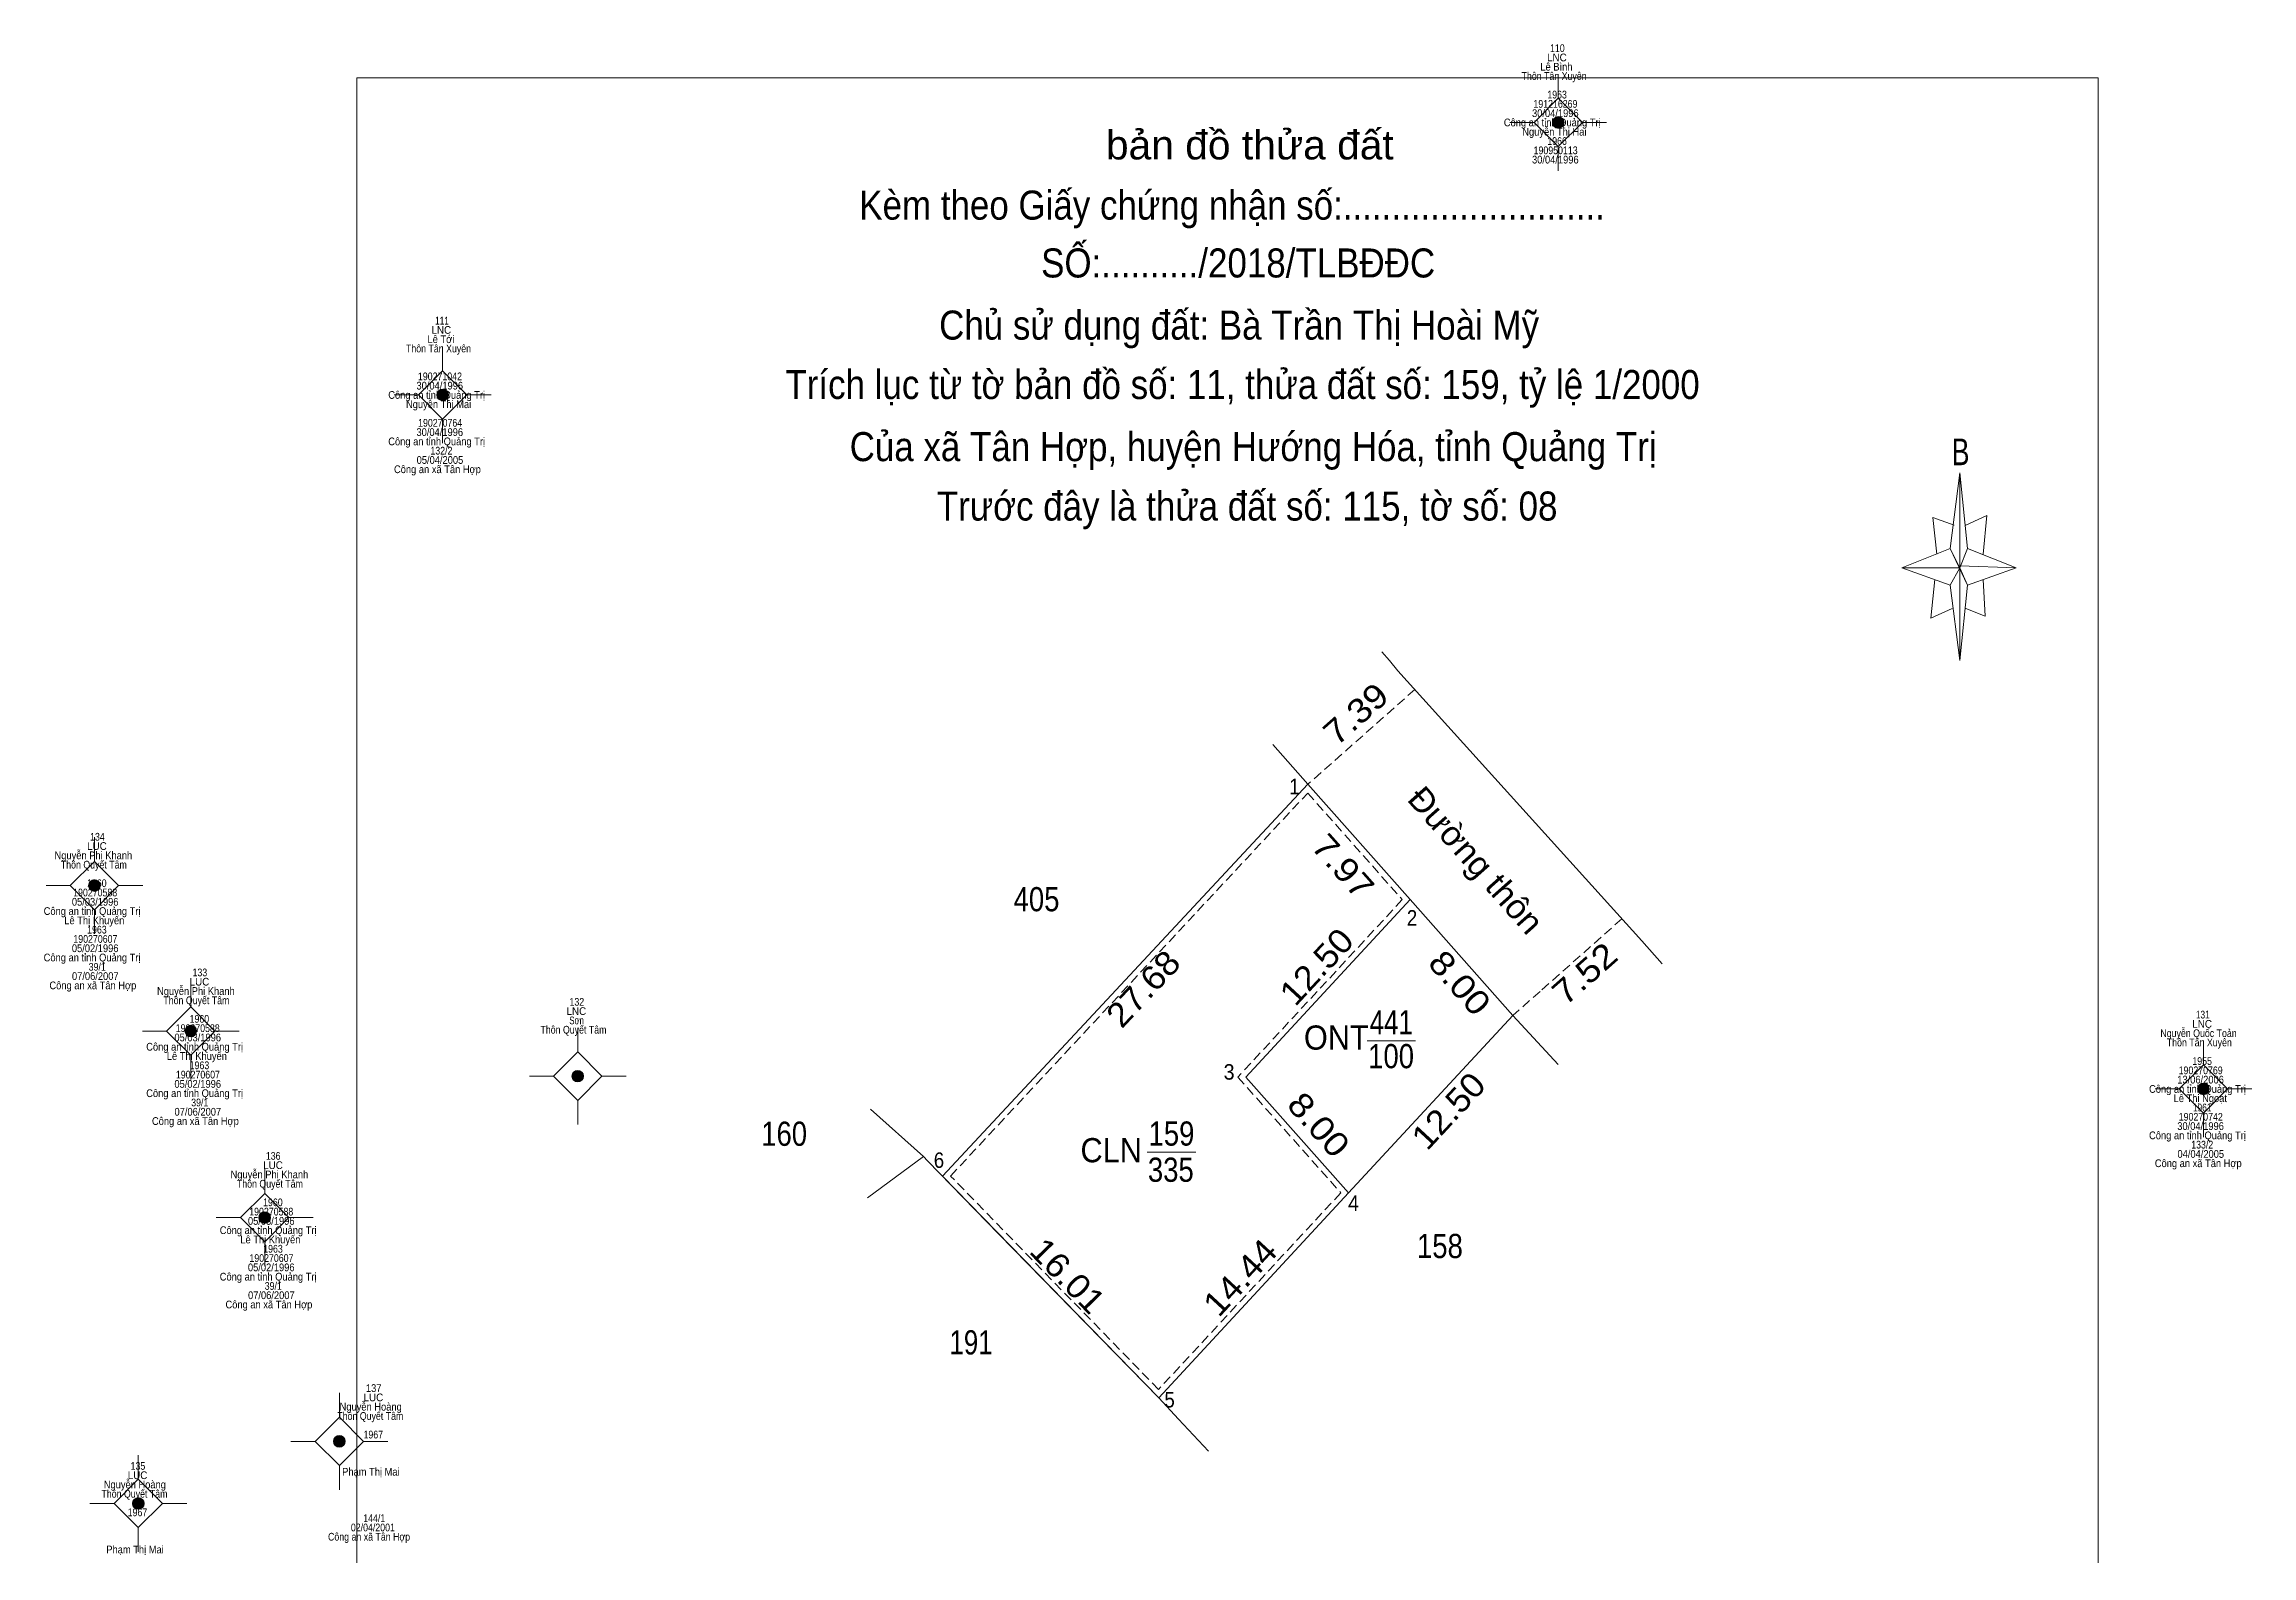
# Model space of a CAD drawing. Header units: metres. Extents: x 550999 to 552168, y 1840994 to 1841978.
# Drawn here: x 550998.7 to 551112.8, y 1841393.4 to 1841471.5 of the extents above; entities that cross this region are included whole.
import ezdxf
from ezdxf.enums import TextEntityAlignment as Align

# ---------------------------------------------------------------- set-up
doc = ezdxf.new("R2010")
doc.units = ezdxf.units.M
doc.header["$LTSCALE"] = 0.16
doc.linetypes.add('MEDIUM_DASHED', pattern=[4.5, 3, -1.5])
for name, color, linetype, lineweight in [('1', 7, 'Continuous', 13), ('11', 7, 'Continuous', 13), ('5', 7, 'Continuous', 13), ('63', 7, 'Continuous', 13)]:
    doc.layers.add(name, color=color, linetype=linetype, lineweight=lineweight)
doc.layers.add('15', color=7, linetype='Continuous')

msp = doc.modelspace()

# ---------------------------------------------------------------- hatches: boundary and pattern name
at = {"layer": '11'}
for points in [[(551077.2895, 1841467.48, 1), (551076.6895, 1841467.48, 1)], [(551019.6295, 1841453.4, 1), (551019.0295, 1841453.4, 1)], [(551001.6295, 1841428.05, 1), (551001.0295, 1841428.05, 1)], [(551006.6095, 1841420.53, 1), (551006.0095, 1841420.53, 1)], [(551026.6095, 1841418.2, 1), (551026.0095, 1841418.2, 1)], [(551110.6395, 1841417.54, 1), (551110.0395, 1841417.54, 1)], [(551010.4295, 1841410.89, 1), (551009.8295, 1841410.89, 1)], [(551014.2895, 1841399.33, 1), (551013.6895, 1841399.33, 1)], [(551003.8995, 1841396.12, 1), (551003.2995, 1841396.12, 1)]]:
    msp.add_hatch(color=256, dxfattribs=at).paths.add_polyline_path(points)

# ---------------------------------------------------------------- linework, layer by layer
at = {"layer": '1'}
msp.add_lwpolyline([(551014.9, 1841327.99), (551014.9, 1841469.79), (551104.9, 1841469.79), (551104.9, 1841327.99)], close=True, dxfattribs=at)
msp.add_lwpolyline([(551014.9, 1841327.99), (551014.9, 1841469.79), (551104.9, 1841469.79), (551104.9, 1841327.99)], close=True, dxfattribs=at)
at = {"layer": '11'}
for p, q in [((551076.99, 1841469.98), (551076.99, 1841468.73)), ((551075.74, 1841467.48), (551074.49, 1841467.48)), ((551079.49, 1841467.48), (551078.24, 1841467.48)), ((551076.99, 1841466.23), (551076.99, 1841464.98)), ((551019.33, 1841455.9), (551019.33, 1841454.65)), ((551018.08, 1841453.4), (551016.83, 1841453.4)), ((551021.83, 1841453.4), (551020.58, 1841453.4)), ((551019.33, 1841452.15), (551019.33, 1841450.9)), ((551001.33, 1841430.55), (551001.33, 1841429.3)), ((551000.08, 1841428.05), (550998.83, 1841428.05)), ((551003.83, 1841428.05), (551002.58, 1841428.05)), ((551001.33, 1841426.8), (551001.33, 1841425.55)), ((551006.31, 1841423.03), (551006.31, 1841421.78)), ((551005.06, 1841420.53), (551003.81, 1841420.53)), ((551008.81, 1841420.53), (551007.56, 1841420.53)), ((551026.31, 1841420.7), (551026.31, 1841419.45)), ((551006.31, 1841419.28), (551006.31, 1841418.03)), ((551110.34, 1841420.04), (551110.34, 1841418.79)), ((551025.06, 1841418.2), (551023.81, 1841418.2)), ((551028.81, 1841418.2), (551027.56, 1841418.2)), ((551026.31, 1841416.95), (551026.31, 1841415.7)), ((551109.09, 1841417.54), (551107.84, 1841417.54)), ((551112.84, 1841417.54), (551111.59, 1841417.54)), ((551110.34, 1841416.29), (551110.34, 1841415.04)), ((551010.13, 1841413.39), (551010.13, 1841412.14)), ((551008.88, 1841410.89), (551007.63, 1841410.89)), ((551012.63, 1841410.89), (551011.38, 1841410.89)), ((551010.13, 1841409.64), (551010.13, 1841408.39)), ((551013.99, 1841401.83), (551013.99, 1841400.58)), ((551003.6, 1841398.62), (551003.6, 1841397.37)), ((551012.74, 1841399.33), (551011.49, 1841399.33)), ((551016.49, 1841399.33), (551015.24, 1841399.33)), ((551013.99, 1841398.08), (551013.99, 1841396.83)), ((551002.35, 1841396.12), (551001.1, 1841396.12)), ((551006.1, 1841396.12), (551004.85, 1841396.12)), ((551003.6, 1841394.87), (551003.6, 1841393.62))]:
    msp.add_line(p, q, dxfattribs=at)
for points in [[(551076.99, 1841468.73), (551075.74, 1841467.48), (551076.99, 1841466.23), (551078.24, 1841467.48)], [(551019.33, 1841454.65), (551018.08, 1841453.4), (551019.33, 1841452.15), (551020.58, 1841453.4)], [(551001.33, 1841429.3), (551000.08, 1841428.05), (551001.33, 1841426.8), (551002.58, 1841428.05)], [(551006.31, 1841421.78), (551005.06, 1841420.53), (551006.31, 1841419.28), (551007.56, 1841420.53)], [(551026.31, 1841419.45), (551025.06, 1841418.2), (551026.31, 1841416.95), (551027.56, 1841418.2)], [(551110.34, 1841418.79), (551109.09, 1841417.54), (551110.34, 1841416.29), (551111.59, 1841417.54)], [(551010.13, 1841412.14), (551008.88, 1841410.89), (551010.13, 1841409.64), (551011.38, 1841410.89)], [(551013.99, 1841400.58), (551012.74, 1841399.33), (551013.99, 1841398.08), (551015.24, 1841399.33)], [(551003.6, 1841397.37), (551002.35, 1841396.12), (551003.6, 1841394.87), (551004.85, 1841396.12)]]:
    msp.add_lwpolyline(points, close=True, dxfattribs=at)
for centre in [(551076.9895, 1841467.48), (551019.3295, 1841453.4), (551001.3295, 1841428.05), (551006.3095, 1841420.53), (551026.3095, 1841418.2), (551110.3395, 1841417.54), (551010.1295, 1841410.89), (551013.9895, 1841399.33), (551003.5995, 1841396.12)]:
    msp.add_circle(centre, 0.3, dxfattribs=at)
at = {"layer": '5'}
for p, q in [((551097.25, 1841445.47), (551097.75, 1841449.37)), ((551098.15, 1841445.47), (551100.65, 1841444.47)), ((551097.25, 1841443.57), (551094.75, 1841444.47)), ((551098.15, 1841443.57), (551097.75, 1841439.67)), ((551098.95, 1841443.87), (551099.05, 1841441.97)), ((551099.05, 1841441.97), (551098.05, 1841442.37))]:
    msp.add_line(p, q, dxfattribs=at)
for points in [[(551014.9, 1841469.79), (551104.9, 1841469.79), (551104.9, 1841327.99), (551014.9, 1841327.99)], [(551097.75, 1841449.37), (551098.15, 1841445.47), (551097.75, 1841444.47)], [(551097.75, 1841444.47), (551094.75, 1841444.47), (551097.25, 1841445.47), (551098.15, 1841443.57), (551100.65, 1841444.47), (551097.75, 1841444.57)], [(551097.75, 1841444.47), (551097.75, 1841439.67), (551097.25, 1841443.57)]]:
    msp.add_lwpolyline(points, close=True, dxfattribs=at)
for points in [[(551097.45, 1841446.67), (551096.35, 1841447.07), (551096.55, 1841445.17)], [(551098.05, 1841446.67), (551099.15, 1841447.17), (551098.95, 1841445.17)], [(551097.75, 1841444.47), (551097.25, 1841445.47), (551094.75, 1841444.47)], [(551097.75, 1841444.47), (551098.15, 1841443.57), (551100.65, 1841444.47)], [(551096.45, 1841443.87), (551096.25, 1841441.87), (551097.35, 1841442.37)]]:
    msp.add_lwpolyline(points, dxfattribs=at)
at = {"layer": '63'}
for p, q in [((551068.26, 1841439.67), (551067.88, 1841440.12)), ((551068.26, 1841439.67), (551068.7, 1841439.15)), ((551081.31, 1841425.19), (551068.7, 1841439.15)), ((551081.31, 1841425.19), (551068.7, 1841439.15)), ((551062.23, 1841435.33), (551064.05, 1841433.28)), ((551064.05, 1841433.28), (551045.17, 1841413.04)), ((551064.05, 1841433.28), (551069.34, 1841427.32)), ((551060.84, 1841418.15), (551069.34, 1841427.32)), ((551069.34, 1841427.32), (551074.65, 1841421.34)), ((551081.31, 1841425.19), (551082.37, 1841424.01)), ((551081.31, 1841425.19), (551082.37, 1841424.01)), ((551076.99, 1841418.81), (551074.65, 1841421.34)), ((551067.11, 1841420.02), (551069.62, 1841420.02)), ((551060.84, 1841418.15), (551066.15, 1841412.17)), ((551044.39, 1841413.83), (551044.18, 1841414.05)), ((551048.08, 1841410.04), (551044.39, 1841413.83)), ((551055.75, 1841414.27), (551058.26, 1841414.27)), ((551056.34, 1841401.57), (551048.08, 1841410.04)), ((551056.34, 1841401.57), (551057.37, 1841400.47)), ((551057.37, 1841400.47), (551058.91, 1841398.83))]:
    msp.add_line(p, q, dxfattribs=at)
at = {"layer": '63', "linetype": 'MEDIUM_DASHED'}
msp.add_line((551069.58, 1841438.18), (551064.05, 1841433.28), dxfattribs=at)
at = {"layer": '63'}
for points in [[(551064.05, 1841433.28), (551069.34, 1841427.32), (551060.84, 1841418.15), (551066.15, 1841412.17), (551056.34, 1841401.57), (551045.17, 1841413.04)], [(551069.34, 1841427.32), (551074.65, 1841421.34), (551066.15, 1841412.17), (551060.84, 1841418.15)]]:
    msp.add_lwpolyline(points, close=True, dxfattribs=at)
at = {"layer": '63', "linetype": 'MEDIUM_DASHED'}
msp.add_lwpolyline([(551064.04, 1841432.83), (551068.93, 1841427.32), (551060.43, 1841418.15), (551065.75, 1841412.17), (551056.33, 1841402.01), (551045.58, 1841413.04)], close=True, dxfattribs=at)
msp.add_lwpolyline([(551080.28, 1841426.33), (551076.05, 1841422.58), (551074.65, 1841421.34)], dxfattribs=at)
at = {"layer": '63'}
for points in [[(551074.65, 1841421.34), (551066.15, 1841412.17), (551056.34, 1841401.57)], [(551041.44, 1841416.5), (551044.18, 1841414.05), (551041.28, 1841411.91)]]:
    msp.add_lwpolyline(points, dxfattribs=at)

# ---------------------------------------------------------------- texts
at = {"layer": '15'}
for s, width, p in [('Lê Bình', 0.9, (551076.895, 1841470.16)), ('LNC', 0.95, (551076.92, 1841470.64)), ('110', 0.85, (551076.945, 1841471.12)), ('Thôn Tân Xuyên', 0.85, (551076.775, 1841469.68)), ('30/04/1996', 0.9, (551076.84, 1841467.76)), ('191216269', 0.85, (551076.845, 1841468.24)), ('1963', 0.85, (551076.93, 1841468.72)), ('Công an tỉnh Quảng Trị', 0.9, (551076.68, 1841467.28)), ('Nguyễn Thị Hai', 0.9, (551076.79, 1841466.8)), ('190950113', 0.85, (551076.855, 1841465.84)), ('1966', 0.85, (551076.93, 1841466.32)), ('30/04/1996', 0.9, (551076.84, 1841465.36)), ('LNC', 0.95, (551019.26, 1841456.56)), ('111', 0.8, (551019.295, 1841457.04)), ('Thôn Tân Xuyên', 0.85, (551019.115, 1841455.6)), ('Lê Tới', 0.9, (551019.24, 1841456.08)), ('190271042', 0.85, (551019.19, 1841454.16)), ('Công an tỉnh Quảng Trị', 0.9, (551019.02, 1841453.2)), ('30/04/1996', 0.9, (551019.18, 1841453.68)), ('Nguyễn Thị Mai', 0.9, (551019.12, 1841452.72)), ('Công an tỉnh Quảng Trị', 0.9, (551019.02, 1841450.8)), ('30/04/1996', 0.9, (551019.18, 1841451.28)), ('190270764', 0.85, (551019.2, 1841451.76)), ('05/04/2005', 0.9, (551019.19, 1841449.84)), ('132/2', 0.85, (551019.265, 1841450.32)), ('Công an xã Tân Hợp', 0.9, (551019.06, 1841449.36)), ('134', 0.85, (551001.485, 1841430.37)), ('Nguyễn Phi Khanh', 0.9, (551001.275, 1841429.41)), ('Thôn Quyết Tâm', 0.85, (551001.3, 1841428.93)), ('LUC', 0.95, (551001.46, 1841429.89)), ('1960', 0.85, (551001.455, 1841427.97)), ('05/03/1996', 0.9, (551001.37, 1841427.01)), ('190270588', 0.85, (551001.37, 1841427.49)), ('Công an tỉnh Quảng Trị', 0.9, (551001.21, 1841426.53)), ('Lê Thị Khuyến', 0.9, (551001.325, 1841426.05)), ('1963', 0.85, (551001.46, 1841425.57)), ('05/02/1996', 0.9, (551001.37, 1841424.61)), ('190270607', 0.85, (551001.38, 1841425.09)), ('Công an tỉnh Quảng Trị', 0.9, (551001.21, 1841424.13)), ('39/1', 0.85, (551001.475, 1841423.65)), ('133', 0.85, (551006.78, 1841423.36)), ('Công an xã Tân Hợp', 0.9, (551001.25, 1841422.69)), ('07/06/2007', 0.9, (551001.375, 1841423.17)), ('Nguyễn Phi Khanh', 0.9, (551006.575, 1841422.4)), ('LUC', 0.95, (551006.76, 1841422.88)), ('Thôn Quyết Tâm', 0.85, (551006.6, 1841421.92)), ('LNC', 0.95, (551026.24, 1841421.36)), ('132', 0.85, (551026.265, 1841421.84)), ('131', 0.8, (551110.305, 1841421.18)), ('05/03/1996', 0.9, (551006.67, 1841420)), ('190270588', 0.85, (551006.67, 1841420.48)), ('1960', 0.85, (551006.755, 1841420.96)), ('Thôn Quyết Tâm', 0.85, (551026.09, 1841420.4)), ('Sơn', 0.75, (551026.255, 1841420.88)), ('Nguyễn Quốc Toản', 0.85, (551110.085, 1841420.22)), ('LNC', 0.95, (551110.27, 1841420.7)), ('Công an tỉnh Quảng Trị', 0.9, (551006.51, 1841419.52)), ('Lê Thị Khuyến', 0.9, (551006.625, 1841419.04)), ('Thôn Tân Xuyên', 0.85, (551110.125, 1841419.74)), ('1955', 0.85, (551110.27, 1841418.78)), ('05/02/1996', 0.9, (551006.67, 1841417.6)), ('190270607', 0.85, (551006.68, 1841418.08)), ('1963', 0.85, (551006.76, 1841418.56)), ('13/06/2006', 0.9, (551110.19, 1841417.82)), ('190270769', 0.85, (551110.195, 1841418.3)), ('Công an tỉnh Quảng Trị', 0.9, (551006.51, 1841417.12)), ('39/1', 0.85, (551006.775, 1841416.64)), ('Công an tỉnh Quảng Trị', 0.9, (551110.03, 1841417.34)), ('Lê Thị Ngoạt', 0.9, (551110.175, 1841416.86)), ('Công an xã Tân Hợp', 0.9, (551006.55, 1841415.68)), ('07/06/2007', 0.9, (551006.675, 1841416.16)), ('30/04/1996', 0.9, (551110.19, 1841415.42)), ('190270742', 0.85, (551110.2, 1841415.9)), ('1961', 0.8, (551110.275, 1841416.38)), ('Công an tỉnh Quảng Trị', 0.9, (551110.03, 1841414.94)), ('133/2', 0.85, (551110.275, 1841414.46)), ('Nguyễn Phi Khanh', 0.9, (551010.375, 1841412.92)), ('LUC', 0.95, (551010.56, 1841413.4)), ('136', 0.85, (551010.57, 1841413.88)), ('Công an xã Tân Hợp', 0.9, (551110.07, 1841413.5)), ('04/04/2005', 0.9, (551110.2, 1841413.98)), ('Thôn Quyết Tâm', 0.85, (551010.4, 1841412.44)), ('190270588', 0.85, (551010.47, 1841411)), ('1960', 0.85, (551010.555, 1841411.48)), ('Công an tỉnh Quảng Trị', 0.9, (551010.31, 1841410.04)), ('Lê Thị Khuyến', 0.9, (551010.425, 1841409.56)), ('05/03/1996', 0.9, (551010.47, 1841410.52)), ('190270607', 0.85, (551010.48, 1841408.6)), ('1963', 0.85, (551010.56, 1841409.08)), ('Công an tỉnh Quảng Trị', 0.9, (551010.31, 1841407.64)), ('05/02/1996', 0.9, (551010.47, 1841408.12)), ('Công an xã Tân Hợp', 0.9, (551010.35, 1841406.2)), ('07/06/2007', 0.9, (551010.475, 1841406.68)), ('39/1', 0.85, (551010.575, 1841407.16)), ('137', 0.9, (551015.765, 1841401.88)), ('Thôn Quyết Tâm', 0.85, (551015.59, 1841400.44)), ('Nguyễn Hoàng', 0.9, (551015.61, 1841400.92)), ('LUC', 0.95, (551015.75, 1841401.4)), ('1967', 0.85, (551015.745, 1841399.48)), ('LUC', 0.95, (551003.56, 1841397.38)), ('135', 0.85, (551003.58, 1841397.86)), ('Phạm Thị Mai', 0.9, (551015.62, 1841397.56)), ('Thôn Quyết Tâm', 0.85, (551003.4, 1841396.42)), ('Nguyễn Hoàng', 0.9, (551003.42, 1841396.9)), ('1967', 0.85, (551003.555, 1841395.46)), (' 144/1', 0.85, (551015.73, 1841395.16)), (' Công an xã Tân Hợp ', 0.85, (551015.525, 1841394.2)), (' 02/04/2001', 0.85, (551015.66, 1841394.68)), ('Phạm Thị Mai', 0.9, (551003.43, 1841393.54))]:
    msp.add_text(s, height=0.4, dxfattribs=dict(at, width=width)).set_placement(p, align=Align.CENTER)
at = {"layer": '5'}
for s, height, width, p in [('bản đồ thửa đất', 1.5, 1.05, (551061.05, 1841465.57)), ('Kèm theo Giấy chứng nhận số:...........................', 1.5, 0.9, (551060.13, 1841462.46)), ('SỐ:........../2018/TLBĐĐC', 1.5, 0.9, (551060.445, 1841459.47)), ('Chủ sử dụng đất: Bà Trần Thị Hoài Mỹ', 1.5, 0.9, (551060.495, 1841456.26)), ('Trích lục từ tờ bản đồ số: 11, thửa đất số: 159, tỷ lệ 1/2000 ', 1.5, 0.9, (551060.925, 1841453.19)), ('Của xã Tân Hợp, huyện Hướng Hóa, tỉnh Quảng Trị', 1.5, 0.9, (551061.22, 1841449.98)), ('B', 1.378, 0.75, (551097.785, 1841449.77)), ('Trước đây là thửa đất số: 115, tờ số: 08', 1.5, 0.9, (551060.91, 1841446.91))]:
    msp.add_text(s, height=height, dxfattribs=dict(at, width=width)).set_placement(p, align=Align.CENTER)
at = {"layer": '63'}
for s, rotation, width, p in [('7.39', 41.551, 1.15, (551066.9405, 1841436.4544)), ('Đường thôn', 311.598, 1.05, (551072.2631, 1841428.9449)), ('7.97', 311.592, 1.15, (551065.4027, 1841428.6248)), ('12.50', 47.171, 1.1, (551064.9569, 1841423.4351)), ('7.52', 41.551, 1.15, (551078.7705, 1841423.0344)), ('27.68', 46.991, 1.1, (551055.9973, 1841422.2937)), ('8.00', 311.604, 1.15, (551071.4309, 1841422.605)), ('12.50', 47.171, 1.1, (551071.7769, 1841415.9851)), ('8.00', 311.604, 1.15, (551064.1409, 1841415.275)), ('16.01', 314.241, 1.1, (551051.1899, 1841407.456)), ('14.44', 47.217, 1.1, (551061.0047, 1841407.3755))]:
    msp.add_text(s, height=1.25, rotation=rotation, dxfattribs=dict(at, width=width)).set_placement(p, align=Align.CENTER)
for s, width, p in [(' 1', 0.9, (551063.62, 1841432.77)), (' 2', 0.9, (551069.7, 1841425.98)), (' 3', 0.95, (551060.26, 1841418.02)), ('6', 0.9, (551045.25, 1841413.46)), (' 4', 0.95, (551066.69, 1841411.24)), ('5', 0.9, (551057.17, 1841401.08))]:
    msp.add_text(s, height=0.8, dxfattribs=dict(at, width=width)).set_placement(p, align=Align.RIGHT)
for s, width, p in [('405', 0.85, (551050.025, 1841426.72)), ('441', 0.8, (551068.36, 1841420.36)), ('ONT', 0.95, (551065.52, 1841419.57)), ('100', 0.85, (551068.35, 1841418.61)), ('160', 0.85, (551036.98, 1841414.6)), ('159', 0.85, (551057, 1841414.61)), ('CLN', 0.95, (551053.885, 1841413.75)), ('335', 0.85, (551056.965, 1841412.74)), ('158', 0.85, (551070.875, 1841408.8)), ('191', 0.8, (551046.64, 1841403.82))]:
    msp.add_text(s, height=1.25, dxfattribs=dict(at, width=width)).set_placement(p, align=Align.CENTER)

doc.saveas('drawing.dxf')
